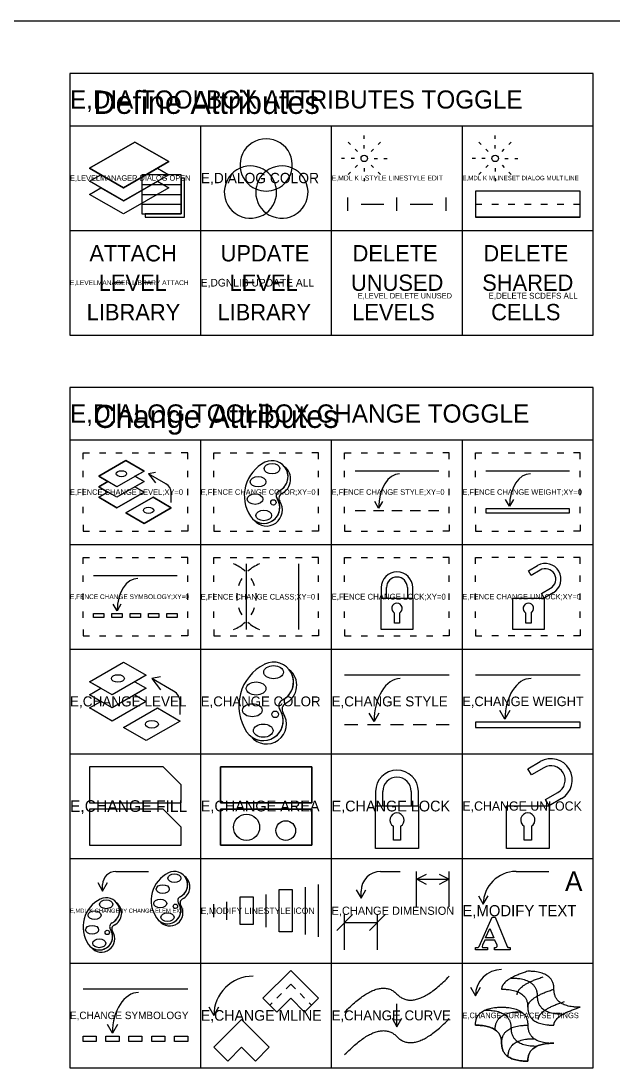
# Model space of a CAD drawing. Extents: x -4 to 299, y -59 to 248.
# Drawn here: x 41.3 to 86.5, y 167.8 to 248 of the extents above; entities that cross this region are included whole.
import ezdxf

# ---------------------------------------------------------------- set-up
doc = ezdxf.new("R2010")
doc.units = 0
for name, color, linetype in [('Command Icons', 7, 'Continuous'), ('Command Text', 7, 'Continuous'), ('Menu Border', 7, 'Continuous'), ('Menu Partitions', 7, 'Continuous'), ('Menu Title', 7, 'Continuous')]:
    doc.layers.add(name, color=color, linetype=linetype)

msp = doc.modelspace()

# ---------------------------------------------------------------- linework, layer by layer
at = {"layer": 'Command Icons'}
for p, q in [((67.5, 239), (67.5, 239.25)), ((77.5, 239), (77.5, 239.25)), ((66.439, 238.561), (66.263, 238.737)), ((67.5, 238.25), (67.5, 238.5)), ((68.561, 238.561), (68.737, 238.737)), ((76.439, 238.561), (76.263, 238.737)), ((77.5, 238.25), (77.5, 238.5)), ((78.561, 238.561), (78.737, 238.737)), ((66.97, 238.03), (66.793, 238.207)), ((68.03, 238.03), (68.207, 238.207)), ((76.97, 238.03), (76.793, 238.207)), ((78.03, 238.03), (78.207, 238.207)), ((66, 237.5), (65.75, 237.5)), ((66.75, 237.5), (66.5, 237.5)), ((66.97, 236.97), (66.793, 236.793)), ((67.5, 236.75), (67.5, 236.5)), ((68.03, 236.97), (68.207, 236.793)), ((68.25, 237.5), (68.5, 237.5)), ((69, 237.5), (69.25, 237.5)), ((76, 237.5), (75.75, 237.5)), ((76.75, 237.5), (76.5, 237.5)), ((76.97, 236.97), (76.793, 236.793)), ((77.5, 236.75), (77.5, 236.5)), ((78.03, 236.97), (78.207, 236.793)), ((78.25, 237.5), (78.5, 237.5)), ((79, 237.5), (79.25, 237.5)), ((66.439, 236.439), (66.263, 236.263)), ((67.5, 236), (67.5, 235.75)), ((68.561, 236.439), (68.737, 236.263)), ((76.439, 236.439), (76.263, 236.263)), ((77.5, 236), (77.5, 235.75)), ((78.561, 236.439), (78.737, 236.263)), ((50.5, 235.5), (53.5, 235.5)), ((50.5, 234.75), (53.5, 234.75)), ((66.25, 233.5), (66.25, 234.5)), ((70, 233.5), (70, 234.5)), ((73.75, 233.5), (73.75, 234.5)), ((84, 235), (76, 235)), ((50.5, 234), (53.5, 234)), ((67.25, 234), (69, 234)), ((71, 234), (72.75, 234)), ((76, 234), (76.5, 234)), ((77.25, 234), (77.75, 234)), ((78.5, 234), (79, 234)), ((79.75, 234), (80.25, 234)), ((81, 234), (81.5, 234)), ((82.25, 234), (82.75, 234)), ((83.5, 234), (84, 234)), ((84, 233), (76, 233)), ((47.25, 215), (47.75, 215)), ((48.5, 215), (49, 215)), ((49.75, 215), (50.25, 215)), ((51, 215), (51.5, 215)), ((52.25, 215), (52.75, 215)), ((57.25, 215), (57.75, 215)), ((58.5, 215), (59, 215)), ((59.75, 215), (60.25, 215)), ((61, 215), (61.5, 215)), ((62.25, 215), (62.75, 215)), ((67.25, 215), (67.75, 215)), ((68.5, 215), (69, 215)), ((69.75, 215), (70.25, 215)), ((71, 215), (71.5, 215)), ((72.25, 215), (72.75, 215)), ((77.25, 215), (77.75, 215)), ((78.5, 215), (79, 215)), ((79.75, 215), (80.25, 215)), ((81, 215), (81.5, 215)), ((82.25, 215), (82.75, 215)), ((46, 213.124), (46, 213.624)), ((54, 213.124), (54, 213.624)), ((56, 213.124), (56, 213.624)), ((64, 213.124), (64, 213.624)), ((66, 213.124), (66, 213.624)), ((73.2, 213.6), (66.8, 213.6)), ((74, 213.124), (74, 213.624)), ((76, 213.124), (76, 213.624)), ((83.2, 213.6), (76.8, 213.6)), ((84, 213.124), (84, 213.624)), ((52.342, 212.63), (51.01, 213.4)), ((46, 211.75), (46, 212.25)), ((52.742, 211.2), (52.742, 211.938)), ((54, 211.75), (54, 212.25)), ((56, 211.75), (56, 212.25)), ((64, 211.75), (64, 212.25)), ((66, 211.75), (66, 212.25)), ((74, 211.75), (74, 212.25)), ((76, 211.75), (76, 212.25)), ((84, 211.75), (84, 212.25)), ((46, 210.376), (46, 210.876)), ((54, 210.376), (54, 210.876)), ((56, 210.376), (56, 210.876)), ((64, 210.376), (64, 210.876)), ((66, 210.376), (66, 210.876)), ((67.6, 210.56), (66.8, 210.56)), ((69, 210.56), (68.2, 210.56)), ((70.4, 210.56), (69.6, 210.56)), ((71.8, 210.56), (71, 210.56)), ((73.2, 210.56), (72.4, 210.56)), ((74, 210.376), (74, 210.876)), ((76, 210.376), (76, 210.876)), ((84, 210.376), (84, 210.876)), ((47.25, 209), (47.75, 209)), ((48.5, 209), (49, 209)), ((49.75, 209), (50.25, 209)), ((51, 209), (51.5, 209)), ((52.25, 209), (52.75, 209)), ((57.25, 209), (57.75, 209)), ((58.5, 209), (59, 209)), ((59.75, 209), (60.25, 209)), ((61, 209), (61.5, 209)), ((62.25, 209), (62.75, 209)), ((67.25, 209), (67.75, 209)), ((68.5, 209), (69, 209)), ((69.75, 209), (70.25, 209)), ((71, 209), (71.5, 209)), ((72.25, 209), (72.75, 209)), ((77.25, 209), (77.75, 209)), ((78.5, 209), (79, 209)), ((79.75, 209), (80.25, 209)), ((81, 209), (81.5, 209)), ((82.25, 209), (82.75, 209)), ((47.25, 207), (47.75, 207)), ((48.5, 207), (49, 207)), ((49.75, 207), (50.25, 207)), ((51, 207), (51.5, 207)), ((52.25, 207), (52.75, 207)), ((57.25, 207), (57.75, 207)), ((58.5, 207), (59, 207)), ((58.5, 201.5), (58.5, 206.5)), ((59.75, 207), (60.25, 207)), ((61, 207), (61.5, 207)), ((62.25, 207), (62.75, 207)), ((62.5, 201.5), (62.5, 206.5)), ((67.25, 207), (67.75, 207)), ((68.5, 207), (69, 207)), ((69.75, 207), (70.25, 207)), ((71, 207), (71.5, 207)), ((72.25, 207), (72.75, 207)), ((77.75, 207), (77.25, 207)), ((79, 207), (78.5, 207)), ((80.25, 207), (79.75, 207)), ((81.5, 207), (81, 207)), ((82.75, 207), (82.25, 207)), ((46, 205.124), (46, 205.624)), ((53.2, 205.6), (46.8, 205.6)), ((54, 205.124), (54, 205.624)), ((56, 205.124), (56, 205.624)), ((64, 205.124), (64, 205.624)), ((66, 205.124), (66, 205.624)), ((74, 205.124), (74, 205.624)), ((76, 205.124), (76, 205.624)), ((84, 205.124), (84, 205.624)), ((46, 203.75), (46, 204.25)), ((54, 203.75), (54, 204.25)), ((56, 203.75), (56, 204.25)), ((64, 203.75), (64, 204.25)), ((66, 203.75), (66, 204.25)), ((74, 203.75), (74, 204.25)), ((76, 203.75), (76, 204.25)), ((84, 203.75), (84, 204.25)), ((46, 202.376), (46, 202.876)), ((54, 202.376), (54, 202.876)), ((56, 202.376), (56, 202.876)), ((64, 202.376), (64, 202.876)), ((66, 202.376), (66, 202.876)), ((69.8, 201.98), (69.8, 202.754)), ((69.8, 202.754), (69.8, 202.754)), ((69.8, 201.98), (69.8, 202.754)), ((69.8, 202.754), (69.8, 202.754)), ((70.2, 202.754), (70.2, 201.98)), ((70.2, 202.754), (70.2, 201.98)), ((74, 202.376), (74, 202.876)), ((76, 202.376), (76, 202.876)), ((79.846, 201.98), (79.846, 202.754)), ((79.846, 202.754), (79.846, 202.754)), ((79.846, 201.98), (79.846, 202.754)), ((79.846, 202.754), (79.846, 202.754)), ((80.246, 202.754), (80.246, 201.98)), ((80.246, 202.754), (80.246, 201.98)), ((84, 202.376), (84, 202.876)), ((70.2, 201.98), (69.8, 201.98)), ((70.2, 201.98), (69.8, 201.98)), ((80.246, 201.98), (79.846, 201.98)), ((80.246, 201.98), (79.846, 201.98)), ((47.25, 201), (47.75, 201)), ((48.5, 201), (49, 201)), ((49.75, 201), (50.25, 201)), ((51, 201), (51.5, 201)), ((52.25, 201), (52.75, 201)), ((57.25, 201), (57.75, 201)), ((58.5, 201), (59, 201)), ((59.75, 201), (60.25, 201)), ((61, 201), (61.5, 201)), ((62.25, 201), (62.75, 201)), ((67.25, 201), (67.75, 201)), ((68.5, 201), (69, 201)), ((69.75, 201), (70.25, 201)), ((71, 201), (71.5, 201)), ((72.25, 201), (72.75, 201)), ((77.75, 201), (77.25, 201)), ((79, 201), (78.5, 201)), ((80.25, 201), (79.75, 201)), ((81.5, 201), (81, 201)), ((82.75, 201), (82.25, 201)), ((52.928, 196.786), (51.262, 197.75)), ((74, 198), (66, 198)), ((84, 198), (76, 198)), ((53.428, 195), (53.428, 195.922)), ((67, 194.2), (66, 194.2)), ((68.75, 194.2), (67.75, 194.2)), ((70.5, 194.2), (69.5, 194.2)), ((72.25, 194.2), (71.25, 194.2)), ((74, 194.2), (73, 194.2)), ((69.727, 185.404), (69.727, 186.46)), ((69.727, 186.46), (69.727, 186.46)), ((69.727, 185.404), (69.727, 186.46)), ((69.727, 186.46), (69.727, 186.46)), ((70.273, 186.46), (70.273, 185.404)), ((70.273, 186.46), (70.273, 185.404)), ((79.727, 185.404), (79.727, 186.46)), ((79.727, 186.46), (79.727, 186.46)), ((79.727, 185.404), (79.727, 186.46)), ((79.727, 186.46), (79.727, 186.46)), ((80.273, 186.46), (80.273, 185.404)), ((80.273, 186.46), (80.273, 185.404)), ((70.273, 185.404), (69.727, 185.404)), ((70.273, 185.404), (69.727, 185.404)), ((80.273, 185.404), (79.727, 185.404)), ((80.273, 185.404), (79.727, 185.404)), ((48.5, 183), (51, 183)), ((68.75, 183), (70.25, 183)), ((71.5, 180.3), (71.5, 183)), ((74, 180.3), (74, 183)), ((79.1, 183), (81.6, 183)), ((71.5, 182.4), (74, 182.4)), ((47.5, 181.5), (47.5, 182)), ((63, 178.188), (63, 181.812)), ((64, 178), (64, 182)), ((67.25, 180.95), (67.25, 181.5)), ((57, 179.312), (57, 180.688)), ((60, 178.75), (60, 181.25)), ((56, 179.5), (56, 180.5)), ((65.4, 178.5), (66.6, 179.7)), ((66, 177), (66, 179.7)), ((66, 179.1), (68.5, 179.1)), ((69.1, 179.7), (67.9, 178.5)), ((68.5, 177), (68.5, 179.7)), ((54, 174), (46, 174)), ((61.172, 173.672), (60.818, 173.318)), ((62.588, 173.672), (62.94, 173.318)), ((60.464, 172.964), (60.288, 172.788)), ((63.292, 172.964), (63.47, 172.788)), ((70, 171.124), (70, 172.876))]:
    msp.add_line(p, q, dxfattribs=at)
for points in [[(46.5, 236.75), (49.097, 235.25), (52.557, 237.25), (49.96, 238.75)], [(46.5, 236.75), (49.96, 238.75), (52.557, 237.25), (49.097, 235.25)], [(49.097, 235.25), (51.693, 236.75), (52.557, 236.25), (49.097, 234.25), (46.5, 235.75), (47.363, 236.25)], [(50.5, 233.25), (53.5, 233.25), (53.5, 236.25), (50.5, 236.25)], [(53.5, 236.25), (50.5, 236.25), (50.5, 233.25), (53.5, 233.25)], [(50.75, 233.25), (50.75, 233), (53.75, 233), (53.75, 236), (53.5, 236), (53.5, 233.25)], [(49.097, 234.25), (51.693, 235.75), (52.557, 235.25), (49.097, 233.25), (46.5, 234.75), (47.363, 235.25)], [(76, 233), (84, 233), (84, 235), (76, 235)], [(47.2, 213.2), (47.892, 212.8), (47.2, 212.4), (47.892, 212), (47.2, 211.6), (48.584, 210.8), (50.664, 212), (49.97, 212.4), (50.664, 212.8), (49.97, 213.2), (50.664, 213.6), (49.278, 214.4)], [(48.584, 212.4), (47.2, 213.2), (49.278, 214.4), (50.664, 213.6)], [(49.278, 210.4), (50.664, 209.6), (52.742, 210.8), (51.358, 211.6)], [(50.664, 209.6), (49.278, 210.4), (51.358, 211.6), (52.742, 210.8)], [(76.8, 210.4), (83.2, 210.4), (83.2, 210.72), (76.8, 210.72)], [(68.8, 203.9), (71.2, 203.9), (71.2, 201.5), (68.8, 201.5)], [(78.846, 203.9), (81.246, 203.9), (81.246, 201.5), (78.846, 201.5)], [(46.8, 202.72), (47.6, 202.72), (47.6, 202.4), (46.8, 202.4)], [(48.2, 202.72), (49, 202.72), (49, 202.4), (48.2, 202.4)], [(49.6, 202.72), (50.4, 202.72), (50.4, 202.4), (49.6, 202.4)], [(51, 202.72), (51.8, 202.72), (51.8, 202.4), (51, 202.4)], [(52.4, 202.72), (53.2, 202.72), (53.2, 202.4), (52.4, 202.4)], [(46.5, 195.5), (47.364, 196), (46.5, 196.5), (47.365, 197), (46.5, 197.5), (49.098, 199), (50.83, 198), (49.962, 197.5), (50.83, 197), (49.962, 196.5), (50.83, 196), (48.23, 194.5)], [(48.23, 196.5), (46.5, 197.5), (49.098, 199), (50.83, 198)], [(49.098, 194), (51.698, 195.5), (53.428, 194.5), (50.83, 193)], [(50.83, 193), (49.098, 194), (51.698, 195.5), (53.428, 194.5)], [(76, 194), (84, 194), (84, 194.4), (76, 194.4)], [(53.5, 189.624), (52.124, 191), (46.5, 191), (46.5, 188.25), (53.5, 188.25)], [(53.5, 189.626), (52.124, 191), (46.5, 191), (46.5, 188.25), (53.5, 188.25)], [(56.5, 188.25), (63.5, 188.25), (63.5, 191), (56.5, 191)], [(56.5, 191), (63.5, 191), (63.5, 188.25), (56.5, 188.25)], [(68.364, 188.022), (71.636, 188.022), (71.636, 184.75), (68.364, 184.75)], [(78.364, 188.022), (81.636, 188.022), (81.636, 184.75), (78.364, 184.75)], [(53.5, 186.374), (52.124, 187.75), (46.5, 187.75), (46.5, 185), (53.5, 185)], [(53.5, 186.376), (52.124, 187.75), (46.5, 187.75), (46.5, 185), (53.5, 185)], [(56.5, 185), (63.5, 185), (63.5, 187.75), (56.5, 187.75)], [(56.5, 187.75), (63.5, 187.75), (63.5, 185), (56.5, 185)], [(62, 178.376), (61, 178.376), (61, 181.624), (62, 181.624)], [(59, 178.938), (58, 178.938), (58, 181.064), (59, 181.064)], [(76.768, 177.924), (77.102, 178.652), (77.398, 177.924)], [(76.768, 177.924), (77.102, 178.652), (77.398, 177.924)], [(59.758, 173.318), (60.818, 172.258), (61.88, 173.318), (62.94, 172.258), (64, 173.318), (61.88, 175.44)], [(56, 169.56), (57.06, 168.5), (58.122, 169.56), (59.182, 168.5), (60.242, 169.56), (58.122, 171.682)], [(46, 170.4), (47, 170.4), (47, 170), (46, 170)], [(47.75, 170.4), (48.75, 170.4), (48.75, 170), (47.75, 170)], [(49.5, 170.4), (50.5, 170.4), (50.5, 170), (49.5, 170)], [(51.25, 170.4), (52.25, 170.4), (52.25, 170), (51.25, 170)], [(53, 170.4), (54, 170.4), (54, 170), (53, 170)]]:
    msp.add_lwpolyline(points, close=True, dxfattribs=at)
for points in [[(51.693, 236.75), (52.557, 236.25), (49.097, 234.25), (46.5, 235.75), (47.363, 236.25)], [(51.693, 235.75), (52.557, 235.25), (49.097, 233.25), (46.5, 234.75), (47.363, 235.25)], [(46, 214.5), (46, 215), (46.5, 215)], [(54, 214.5), (54, 215), (53.5, 215)], [(56, 214.5), (56, 215), (56.5, 215)], [(64, 214.5), (64, 215), (63.5, 215)], [(66, 214.5), (66, 215), (66.5, 215)], [(74, 214.5), (74, 215), (73.5, 215)], [(76, 214.5), (76, 215), (76.5, 215)], [(84, 214.5), (84, 215), (83.5, 215)], [(51.53, 213.5), (51.01, 213.4), (51.53, 212.7)], [(49.97, 213.2), (50.664, 212.8), (48.584, 211.6), (47.2, 212.4), (47.892, 212.8)], [(49.97, 212.4), (50.664, 212), (48.584, 210.8), (47.2, 211.6), (47.892, 212)], [(68.9, 211.28), (68.6, 210.76), (68.3, 211.28)], [(78.9, 211.44), (78.6, 210.92), (78.3, 211.44)], [(46, 209.5), (46, 209), (46.5, 209)], [(54, 209.5), (54, 209), (53.5, 209)], [(56, 209.5), (56, 209), (56.5, 209)], [(64, 209.5), (64, 209), (63.5, 209)], [(66, 209.5), (66, 209), (66.5, 209)], [(74, 209.5), (74, 209), (73.5, 209)], [(76, 209.5), (76, 209), (76.5, 209)], [(84, 209.5), (84, 209), (83.5, 209)], [(46, 206.5), (46, 207), (46.5, 207)], [(54, 206.5), (54, 207), (53.5, 207)], [(56, 206.5), (56, 207), (56.5, 207)], [(64, 206.5), (64, 207), (63.5, 207)], [(66, 206.5), (66, 207), (66.5, 207)], [(74, 206.5), (74, 207), (73.5, 207)], [(76, 206.5), (76, 207), (76.5, 207)], [(80.94, 206.032), (80.246, 205.632), (80.046, 205.978), (80.74, 206.378)], [(80.94, 206.032), (80.246, 205.632), (80.046, 205.978), (80.74, 206.378)], [(84, 206.5), (84, 207), (83.5, 207)], [(68.8, 204.7), (68.8, 203.9), (69.2, 203.9), (69.2, 204.7)], [(68.8, 204.7), (68.8, 203.9), (69.2, 203.9), (69.2, 204.7)], [(70.8, 204.7), (70.8, 203.9), (71.2, 203.9), (71.2, 204.7)], [(70.8, 204.7), (70.8, 203.9), (71.2, 203.9), (71.2, 204.7)], [(81.94, 204.3), (81.246, 203.9), (81.046, 204.246), (81.74, 204.646)], [(81.94, 204.3), (81.246, 203.9), (81.046, 204.246), (81.74, 204.646)], [(48.899, 203.44), (48.6, 202.92), (48.301, 203.44)], [(46, 201.5), (46, 201), (46.5, 201)], [(54, 201.5), (54, 201), (53.5, 201)], [(56, 201.5), (56, 201), (56.5, 201)], [(64, 201.5), (64, 201), (63.5, 201)], [(66, 201.5), (66, 201), (66.5, 201)], [(74, 201.5), (74, 201), (73.5, 201)], [(76, 201.5), (76, 201), (76.5, 201)], [(84, 201.5), (84, 201), (83.5, 201)], [(49.962, 197.5), (50.83, 197), (48.23, 195.5), (46.5, 196.5), (47.364, 197)], [(51.912, 197.874), (51.262, 197.75), (51.912, 196.874)], [(49.962, 196.5), (50.83, 196), (48.23, 194.5), (46.5, 195.5), (47.364, 196)], [(68.624, 195.1), (68.25, 194.45), (67.876, 195.1)], [(78.624, 195.3), (78.25, 194.65), (77.876, 195.3)], [(81.219, 190.929), (80.273, 190.384), (80, 190.856), (80.946, 191.401)], [(81.219, 190.929), (80.273, 190.384), (80, 190.856), (80.946, 191.401)], [(68.364, 189.113), (68.364, 188.022), (68.909, 188.022), (68.909, 189.113)], [(68.364, 189.113), (68.364, 188.022), (68.909, 188.022), (68.909, 189.113)], [(71.091, 189.113), (71.091, 188.022), (71.636, 188.022), (71.636, 189.113)], [(71.091, 189.113), (71.091, 188.022), (71.636, 188.022), (71.636, 189.113)], [(82.582, 188.568), (81.636, 188.022), (81.364, 188.494), (82.31, 189.04)], [(82.582, 188.568), (81.636, 188.022), (81.364, 188.494), (82.31, 189.04)], [(72.268, 182.016), (71.5, 182.4), (72.268, 182.784)], [(73.232, 182.784), (74, 182.4), (73.232, 182.016)], [(47.124, 182.15), (47.5, 181.5), (47.874, 182.15)], [(66.876, 181.6), (67.25, 180.95), (67.624, 181.6)], [(76.224, 181.15), (76.6, 180.5), (76.976, 181.15)], [(76.276, 177.256), (77.28, 179.5), (77.496, 179.5), (78.422, 177.256)], [(76.276, 177.256), (77.28, 179.5), (77.496, 179.5), (78.422, 177.256)], [(76.532, 177.356), (76.512, 177.276), (76.55, 177.198), (76.63, 177.178)], [(76.532, 177.356), (76.512, 177.276), (76.55, 177.198), (76.63, 177.178)], [(77.652, 177.356), (77.478, 177.748), (76.708, 177.748), (76.532, 177.356)], [(77.652, 177.356), (77.478, 177.748), (76.708, 177.748), (76.532, 177.356)], [(77.556, 177.178), (77.616, 177.218), (77.652, 177.276), (77.652, 177.356)], [(77.556, 177.178), (77.616, 177.218), (77.652, 177.276), (77.652, 177.356)], [(76.63, 177.178), (76.924, 177.178), (76.924, 177), (76, 177)], [(76, 177), (76, 177.178), (76.158, 177.178)], [(76.63, 177.178), (76.924, 177.178), (76.924, 177), (76, 177)], [(76, 177), (76, 177.178), (76.158, 177.178)], [(76.158, 177.178), (76.218, 177.198), (76.276, 177.256)], [(76.158, 177.178), (76.218, 177.198), (76.276, 177.256)], [(78.56, 177.178), (78.658, 177.178), (78.658, 177), (77.458, 177), (77.458, 177.178), (77.556, 177.178)], [(78.56, 177.178), (78.658, 177.178), (78.658, 177), (77.458, 177), (77.458, 177.178), (77.556, 177.178)], [(78.422, 177.256), (78.48, 177.198), (78.56, 177.178)], [(78.422, 177.256), (78.48, 177.198), (78.56, 177.178)], [(59.758, 173.318), (61.88, 175.44), (64, 173.318)], [(61.524, 174.024), (61.88, 174.38), (62.232, 174.024)], [(75.624, 174.15), (76, 173.5), (76.376, 174.15)], [(55.626, 172.65), (56, 172), (56.376, 172.65)], [(60.818, 172.258), (61.88, 173.318), (62.94, 172.258)], [(69.624, 171.776), (70, 171.124), (70.376, 171.776)], [(48.624, 171.3), (48.25, 170.65), (47.876, 171.3)], [(56, 169.56), (58.122, 171.682), (60.242, 169.56)], [(57.06, 168.5), (58.122, 169.56), (59.182, 168.5)]]:
    msp.add_lwpolyline(points, dxfattribs=at)
for centre, radius in [((67.5, 237.5), 0.25), ((77.5, 237.5), 0.25), ((58.5, 186.375), 1), ((58.5, 186.375), 1), ((61.5, 186.125), 0.75), ((61.5, 186.125), 0.75)]:
    msp.add_circle(centre, radius, dxfattribs=at)
for centre, radius, start, end in [((60, 237), 2, 353.1301, 186.8699), ((58.8, 234.922), 2, 113.1301, 306.8699), ((58.8, 234.922), 2, 53.1301, 113.1301), ((58.8, 234.922), 2, 53.1301, 113.1301), ((60, 237), 2, 186.8699, 246.8699), ((60, 237), 2, 186.8699, 246.8699), ((61.2, 234.922), 2, 66.8699, 126.8699), ((61.2, 234.922), 2, 66.8699, 126.8699), ((61.2, 234.922), 2, 233.1301, 66.8699), ((60, 237), 2, 293.1301, 353.1301), ((60, 237), 2, 293.1301, 353.1301), ((61.2, 234.922), 2, 126.8699, 173.1301), ((61.2, 234.922), 2, 126.8699, 173.1301), ((58.8, 234.922), 2, 6.8699, 53.1301), ((58.8, 234.922), 2, 6.8699, 53.1301), ((61.2, 234.922), 2, 173.1301, 233.1301), ((61.2, 234.922), 2, 173.1301, 233.1301), ((60, 237), 2, 246.8699, 293.1301), ((60, 237), 2, 246.8699, 293.1301), ((58.8, 234.922), 2, 306.8699, 6.8699), ((58.8, 234.922), 2, 306.8699, 6.8699), ((51.942, 211.938), 0.8, 0, 59.99978), ((56.589, 204), 2.661, 46.93928, 69.98404), ((60.411, 204), 2.661, 110.01596, 133.06072), ((81.339, 205.339), 1.2, 300, 120), ((81.339, 205.339), 1.2, 300, 120), ((70, 204.7), 1.2, 0, 180), ((70, 204.7), 1.2, 0, 180), ((70, 204.7), 0.8, 0, 180), ((70, 204.7), 0.8, 0, 180), ((81.339, 205.339), 0.8, 300, 120), ((81.339, 205.339), 0.8, 300, 120), ((60.411, 204), 2.661, 148.55591, 161.77802), ((56.589, 204), 2.661, 18.22198, 31.44409), ((60.411, 204), 2.661, 174.04523, 185.99662), ((56.589, 204), 2.661, 354.00338, 5.95477), ((60.411, 204), 2.661, 198.2672, 211.49446), ((56.589, 204), 2.661, 328.50554, 341.7328), ((70, 203.1), 0.4, 300, 240), ((70, 203.1), 0.4, 300, 240), ((80.046, 203.1), 0.4, 300, 240), ((80.046, 203.1), 0.4, 300, 240), ((56.589, 204), 2.661, 290.01596, 312.99769), ((60.411, 204), 2.661, 227.00231, 249.98404), ((52.428, 195.922), 1, 0, 59.99978), ((81.763, 189.985), 1.636, 300, 120), ((81.763, 189.985), 1.636, 300, 120), ((81.763, 189.985), 1.091, 300, 120), ((81.763, 189.985), 1.091, 300, 120), ((70.001, 189.114), 1.636, 0, 180), ((70.001, 189.114), 1.636, 0, 180), ((70.001, 189.114), 1.091, 0, 180), ((70.001, 189.114), 1.091, 0, 180), ((70.001, 186.932), 0.545, 300, 240), ((70.001, 186.932), 0.545, 300, 240), ((80.001, 186.932), 0.545, 300, 240), ((80.001, 186.932), 0.545, 300, 240), ((48.499, 182), 1, 90, 180), ((68.75, 181.5), 1.5, 90, 180), ((79.1, 180.5), 2.5, 90, 180), ((59, 172), 3, 90, 180), ((78, 173.5), 2, 90, 180)]:
    msp.add_arc(centre, radius, start, end, dxfattribs=at)
for centre, major_axis, ratio, start_param, end_param in [((61.175, 211.72), (0, 2.848), 0.999991, 0.460933, 2.15706), ((61.175, 211.72), (0, 2.848), 0.999991, 0.460933, 2.15706), ((60.452, 213.178), (0, 1.22), 0.999991, 3.602526, 6.744118), ((60.452, 213.178), (0, 1.22), 0.999991, 3.602526, 6.744118), ((60.452, 213.178), (0, 1.22), 0.999991, 3.602526, 5.381648), ((60.652, 212.978), (0, 1.22), 0.999991, 3.602526, 5.613918), ((70.2, 210.76), (0, 2.64), 0.606061, 0, 1.570796), ((80.2, 210.92), (0, 2.48), 0.645161, 0, 1.570796), ((61.175, 211.72), (0, 0.407), 0.999991, 0.460933, 2.15706), ((61.175, 211.72), (0, 0.407), 0.999991, 0.460933, 2.15706), ((61.175, 211.72), (0, 0.407), 0.999991, 0.460933, 2.15706), ((61.375, 211.52), (0, 0.407), 0.999991, 0.460933, 2.15706), ((59.82, 210.82), (0, 1.22), 0.999991, 2.157061, 5.298652), ((59.82, 210.82), (0, 1.22), 0.999991, 2.157061, 5.298652), ((59.82, 210.82), (0, 1.22), 0.999991, 2.472325, 5.298652), ((60.02, 210.62), (0, 1.22), 0.999991, 2.240055, 5.298652), ((50.2, 202.92), (0, 2.48), 0.645161, 0, 1.570796), ((60.564, 197.472), (0, 1.526), 0.999991, 3.602526, 6.744118), ((60.564, 197.472), (0, 1.526), 0.999991, 3.602526, 6.744118), ((61.469, 195.65), (0, 3.56), 0.999991, 0.460933, 2.15706), ((61.469, 195.65), (0, 3.56), 0.999991, 0.460933, 2.15706), ((60.564, 197.472), (0, 1.526), 0.999991, 3.602526, 5.381648), ((60.814, 197.222), (0, 1.526), 0.999991, 3.602526, 5.613918), ((70.25, 194.45), (0, 3.3), 0.606061, 0, 1.570796), ((80.25, 194.65), (0, 3.1), 0.645161, 0, 1.570796), ((61.469, 195.65), (0, 0.509), 0.999991, 0.460933, 2.15706), ((61.469, 195.65), (0, 0.509), 0.999991, 0.460933, 2.15706), ((61.469, 195.65), (0, 0.509), 0.999991, 0.460933, 2.15706), ((61.719, 195.4), (0, 0.509), 0.999991, 0.460933, 2.15706), ((59.775, 194.525), (0, 1.526), 0.999991, 2.157061, 5.298652), ((59.775, 194.525), (0, 1.526), 0.999991, 2.157061, 5.298652), ((59.775, 194.525), (0, 1.526), 0.999991, 2.472325, 5.298652), ((60.025, 194.275), (0, 1.526), 0.999991, 2.240055, 5.298652), ((52.983, 181.983), (0, 1.017), 0.999991, 3.602526, 6.744118), ((52.983, 181.983), (0, 1.017), 0.999991, 3.602526, 6.744118), ((53.586, 180.768), (0, 2.373), 0.999991, 0.460933, 2.15706), ((53.586, 180.768), (0, 2.373), 0.999991, 0.460933, 2.15706), ((52.983, 181.983), (0, 1.017), 0.999991, 3.602526, 5.381648), ((53.15, 181.816), (0, 1.017), 0.999991, 3.602526, 5.613918), ((48.373, 178.767), (0, 2.373), 0.999991, 0.460933, 2.15706), ((48.373, 178.767), (0, 2.373), 0.999991, 0.460933, 2.15706), ((47.77, 179.982), (0, 1.017), 0.999991, 3.602526, 6.744118), ((47.77, 179.982), (0, 1.017), 0.999991, 3.602526, 6.744118), ((47.77, 179.982), (0, 1.017), 0.999991, 3.602526, 5.381648), ((47.937, 179.815), (0, 1.017), 0.999991, 3.602526, 5.613918), ((52.456, 180.018), (0, 1.017), 0.999991, 2.157061, 5.298652), ((52.456, 180.018), (0, 1.017), 0.999991, 2.157061, 5.298652), ((52.456, 180.018), (0, 1.017), 0.999991, 2.472325, 5.298652), ((53.586, 180.768), (0, 0.339), 0.999991, 0.460933, 2.15706), ((53.586, 180.768), (0, 0.339), 0.999991, 0.460933, 2.15706), ((53.586, 180.768), (0, 0.339), 0.999991, 0.460933, 2.15706), ((53.753, 180.602), (0, 0.339), 0.999991, 0.460933, 2.15706), ((52.623, 179.851), (0, 1.017), 0.999991, 2.240055, 5.298652), ((48.373, 178.767), (0, 0.339), 0.999991, 0.460933, 2.15706), ((48.373, 178.767), (0, 0.339), 0.999991, 0.460933, 2.15706), ((48.373, 178.767), (0, 0.339), 0.999991, 0.460933, 2.15706), ((47.244, 178.017), (0, 1.017), 0.999991, 2.157061, 5.298652), ((47.244, 178.017), (0, 1.017), 0.999991, 2.157061, 5.298652), ((47.244, 178.017), (0, 1.017), 0.999991, 2.472325, 5.298652), ((47.41, 177.85), (0, 1.017), 0.999991, 2.240055, 5.298652), ((48.54, 178.601), (0, 0.339), 0.999991, 0.460933, 2.15706), ((50.25, 170.65), (0, 3.1), 0.645161, 0, 1.570796)]:
    msp.add_ellipse(centre, major_axis=major_axis, ratio=ratio, start_param=start_param, end_param=end_param, dxfattribs=at)
for centre, major_axis, ratio in [((48.932, 213.4), (0.4, 0), 0.57735), ((60.452, 213.788), (-0.6, 0), 0.666667), ((59.386, 212.785), (-0.6, 0), 0.666667), ((59.155, 211.457), (-0.6, 0), 0.666667), ((60.549, 211.208), (0, 0.203), 0.999991), ((51.01, 210.6), (0.4, 0), 0.57735), ((59.82, 210.21), (-0.6, 0), 0.666667), ((60.564, 198.235), (-0.75, 0), 0.666667), ((48.665, 197.75), (0.5, 0), 0.57735), ((59.232, 196.981), (-0.75, 0), 0.666667), ((58.944, 195.322), (-0.75, 0), 0.666667), ((60.686, 195.01), (0, 0.254), 0.999991), ((51.263, 194.25), (0.5, 0), 0.57735), ((59.775, 193.762), (-0.75, 0), 0.666667), ((52.983, 182.491), (-0.5, 0), 0.666667), ((52.095, 181.655), (-0.5, 0), 0.666667), ((47.77, 180.49), (-0.5, 0), 0.666667), ((51.903, 180.549), (-0.5, 0), 0.666667), ((46.882, 179.654), (-0.5, 0), 0.666667), ((52.456, 179.51), (-0.5, 0), 0.666667), ((53.064, 180.341), (0, 0.17), 0.999991), ((46.69, 178.548), (-0.5, 0), 0.666667), ((47.851, 178.34), (0, 0.17), 0.999991), ((47.244, 177.509), (-0.5, 0), 0.666667)]:
    msp.add_ellipse(centre, major_axis=major_axis, ratio=ratio, dxfattribs=at)
for points in [[(66, 172.25), (68.668, 175), (71.332, 172.25), (74, 175)], [(80, 175.374), (78, 174.75), (78, 174)], [(84, 172.624), (82, 172.624), (82, 175.374), (80, 175.374)], [(78.72, 174.855), (80.72, 174.855), (80.72, 172.105), (82.72, 172.105)], [(79.188, 173.57), (79.188, 174.32), (81.188, 174.944)], [(78, 174), (80, 174), (80, 171.25), (82, 171.25)], [(78, 174), (80, 174), (80, 171.25), (82, 171.25)], [(80, 172.625), (80, 173.375), (82, 173.999)], [(76, 171.25), (76, 172.626), (78, 172.626)], [(78, 172.626), (80, 172.626), (80, 169.876), (82, 169.876)], [(80.813, 171.68), (80.813, 172.43), (82.813, 173.054)], [(82, 171.25), (82, 172), (84, 172.624)], [(82, 171.25), (82, 172), (84, 172.624)], [(66, 169), (68.668, 171.75), (71.332, 169), (74, 171.75)], [(76.72, 172.406), (78.72, 172.406), (78.72, 169.656), (80.72, 169.656)], [(77.5, 170.906), (77.5, 172.282), (79.5, 172.282)], [(80, 168.5), (78, 168.5), (78, 171.25), (76, 171.25)], [(76, 171.25), (78, 171.25), (78, 168.5), (80, 168.5)], [(78, 169.875), (78, 171.251), (80, 171.251)], [(78.5, 168.844), (78.5, 170.22), (80.5, 170.22)], [(82, 169.876), (80, 169.876), (80, 168.5)], [(80, 168.5), (80, 169.876), (82, 169.876)]]:
    msp.add_open_spline(points, degree=2, dxfattribs=at)
at = {"layer": 'Menu Border'}
for p, q in [((45, 240), (85, 240)), ((45, 216), (85, 216))]:
    msp.add_line(p, q, dxfattribs=at)
for points in [[(45, 224), (85, 224), (85, 244), (45, 244)], [(45, 168), (85, 168), (85, 220), (45, 220)]]:
    msp.add_lwpolyline(points, close=True, dxfattribs=at)
at = {"layer": 'Menu Partitions'}
for p, q in [((45, 240), (85, 240)), ((55, 224), (55, 240)), ((65, 224), (65, 240)), ((75, 224), (75, 240)), ((45, 232), (85, 232)), ((45, 216), (85, 216)), ((55, 168), (55, 216)), ((65, 168), (65, 216)), ((75, 168), (75, 216)), ((45, 208), (85, 208)), ((45, 200), (85, 200)), ((45, 192), (85, 192)), ((45, 184), (85, 184)), ((45, 176), (85, 176))]:
    msp.add_line(p, q, dxfattribs=at)
msp.add_lwpolyline([(-4, -59), (299, -59), (299, 248), (-4, 248)], close=True, dxfattribs=at)

# ---------------------------------------------------------------- texts
at = {"layer": 'Command Icons'}
for s, height, p in [('ATTACH', 1.25, (46.486, 229.625)), ('UPDATE', 1.25, (56.516, 229.625)), ('DELETE', 1.25, (66.605, 229.625)), ('DELETE', 1.25, (76.605, 229.625)), ('LEVEL', 1.25, (47.2, 227.375)), ('LEVEL', 1.25, (57.2, 227.375)), ('UNUSED', 1.25, (66.486, 227.375)), ('SHARED', 1.25, (76.516, 227.375)), ('LIBRARY', 1.25, (46.28, 225.125)), ('LIBRARY', 1.25, (56.28, 225.125)), ('LEVELS', 1.25, (66.575, 225.125)), ('CELLS', 1.25, (77.2, 225.125)), ('A', 1.5, (82.844, 181.5))]:
    msp.add_text(s, height=height, dxfattribs=at).set_placement(p)
at = {"layer": 'Command Text'}
for s, height, p in [('E,DIA TOOLBOX ATTRIBUTES TOGGLE', 1.386, (45, 241.308)), ('E,LEVELMANAGER DIALOG OPEN', 0.41, (45, 235.796)), ('E,DIALOG COLOR', 0.79, (55, 235.604)), ('E,MDL K LSTYLE LINESTYLE EDIT', 0.38, (65, 235.81)), ('E,MDL K MLINESET DIALOG MULTILINE', 0.342, (75, 235.828)), ('E,LEVELMANAGER LIBRARY ATTACH', 0.366, (45, 227.816)), ('E,DGNLIB UPDATE ALL', 0.586, (55, 227.708)), ('E,LEVEL DELETE UNUSED', 0.41, (67, 226.796)), ('E,DELETE SCDEFS ALL', 0.454, (77, 226.772)), ('E,DIALOG TOOLBOX CHANGE TOGGLE', 1.394, (45, 217.304)), ('E,FENCE CHANGE LEVEL;XY=0', 0.43, (45, 211.784)), ('E,FENCE CHANGE COLOR;XY=0', 0.424, (55, 211.788)), ('E,FENCE CHANGE STYLE;XY=0', 0.428, (65, 211.786)), ('E,FENCE CHANGE WEIGHT;XY=0', 0.416, (75, 211.792)), ('E,FENCE CHANGE SYMBOLOGY;XY=0', 0.36, (45, 203.82)), ('E,FENCE CHANGE CLASS;XY=0', 0.43, (55, 203.784)), ('E,FENCE CHANGE LOCK;XY=0', 0.446, (65, 203.776)), ('E,FENCE CHANGE UNLOCK;XY=0', 0.408, (75, 203.796)), ('E,CHANGE LEVEL', 0.774, (45, 195.612)), ('E,CHANGE COLOR', 0.756, (55, 195.622)), ('E,CHANGE STYLE', 0.766, (65, 195.616)), ('E,CHANGE WEIGHT', 0.73, (75, 195.636)), ('E,CHANGE FILL', 0.894, (45, 187.552)), ('E,CHANGE AREA', 0.826, (55, 187.588)), ('E,CHANGE LOCK', 0.824, (65, 187.588)), ('E,CHANGE UNLOCK', 0.706, (75, 187.648)), ('E,MDL K CHANGEBY CHANGE ELEM EXT', 0.32, (45, 179.84)), ('E,MODIFY LINESTYLE ICON', 0.49, (55, 179.756)), ('E,CHANGE DIMENSION', 0.628, (65, 179.686)), ('E,MODIFY TEXT', 0.85, (75, 179.576)), ('E,CHANGE SYMBOLOGY', 0.57, (45, 171.716)), ('E,CHANGE MLINE', 0.808, (55, 171.596)), ('E,CHANGE CURVE', 0.758, (65, 171.62)), ('E,CHANGE SURFACE SETTINGS', 0.428, (75, 171.786))]:
    msp.add_text(s, height=height, dxfattribs=at).set_placement(p)
at = {"layer": 'Menu Title'}
for s, p in [('Define Attributes', (46.799, 240.9)), ('Change Attributes', (46.799, 216.9))]:
    msp.add_text(s, height=1.75, dxfattribs=at).set_placement(p)

doc.saveas('drawing.dxf')
